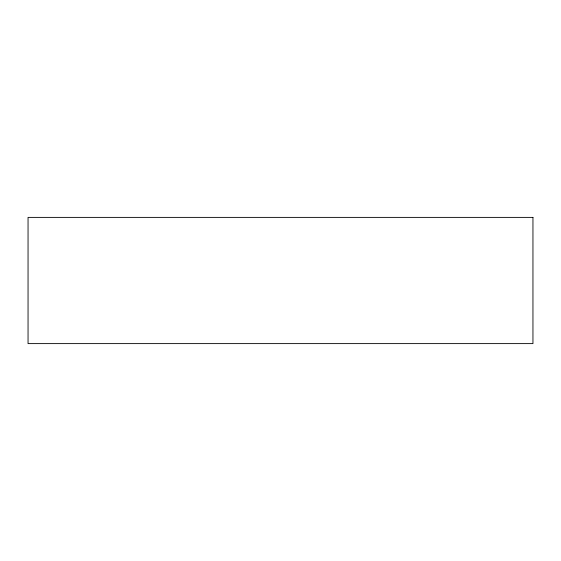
<?xml version="1.0" encoding="UTF-8"?>
<svg xmlns="http://www.w3.org/2000/svg" width="561" height="561" viewBox="0 0 561 561"><rect width="100%" height="100%" fill="white"/><g stroke="black" fill="none" stroke-linecap="round" stroke-linejoin="round"><path stroke-width="0.84" d="M532.95 217.388L28.05 217.388L28.05 343.613L532.95 343.613L532.95 217.388"/></g></svg>
